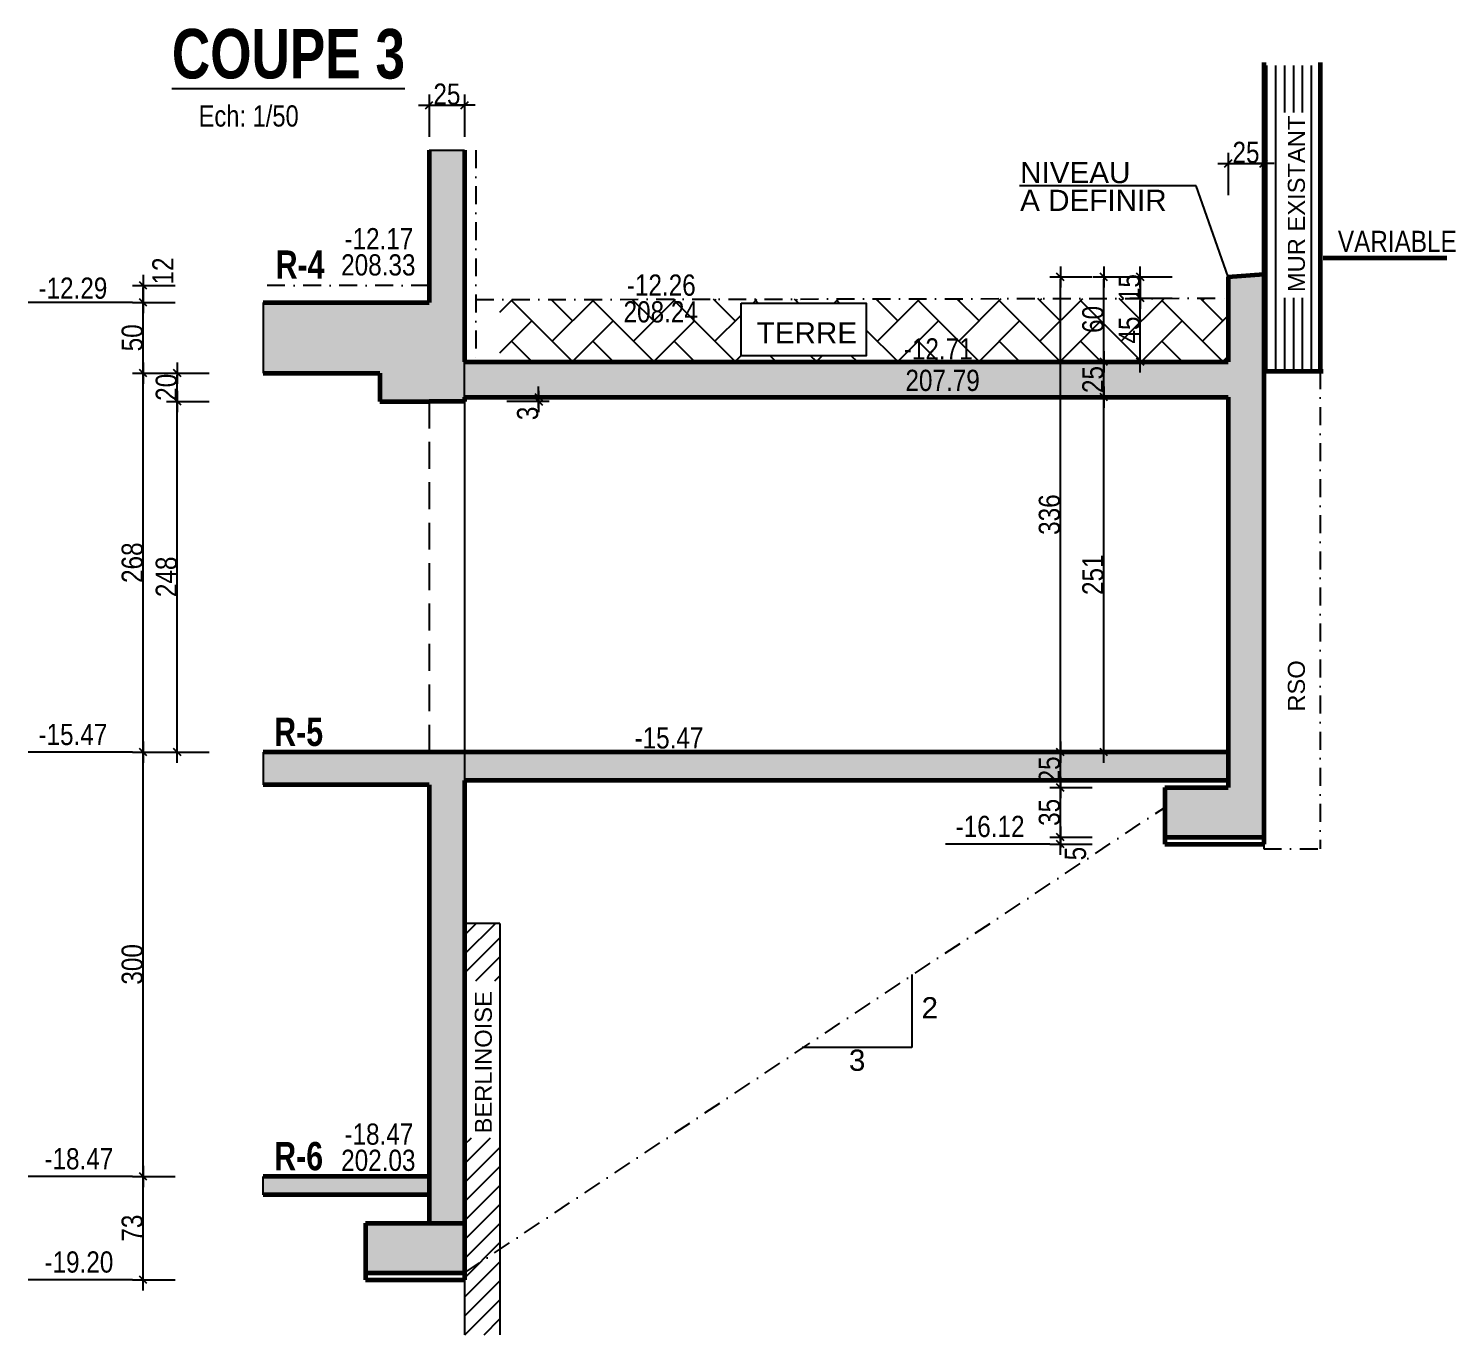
# Model space of a CAD drawing. Header units: millimetres. Extents: x -26249 to 60250, y -21218 to 23336.
# Drawn here: x 32772 to 33769, y 1160 to 2084 of the extents above; entities that cross this region are included whole.
import ezdxf
from ezdxf.enums import TextEntityAlignment as Align

# ---------------------------------------------------------------- set-up
doc = ezdxf.new("R2010")
doc.units = ezdxf.units.MM
doc.linetypes.add('CACHEX2', pattern=[19.05, 12.7, -6.35])
doc.linetypes.add('TIRETPTX2', pattern=[50.8, 25.4, -12.7, 0, -12.7])
for name, color, linetype in [('01_cote_gen', 4, 'Continuous'), ('01_linteaux', 2, 'Continuous'), ('01_poch_murs', 253, 'Continuous'), ('01_texte', 230, 'Continuous'), ('AA_COTES', 2, 'Continuous')]:
    doc.layers.add(name, color=color, linetype=linetype)
doc.layers.add('01_murs_coup', color=5, linetype='Continuous', lineweight=60)
doc.styles.add('ARIAL NA', font='ARIALN.TTF')
doc.styles.add('impact', font='impact.ttf')
doc.styles.add('MATTE_TXT', font='arial.ttf')
doc.styles.add('STYLE2', font='ARIALN.TTF')
doc.dimstyles.new('JB50', dxfattribs={"dimscale": 0.1, "dimtxt": 150, "dimasz": 15, "dimexe": 0.1, "dimexo": 0.1, "dimgap": 0.09, "dimtad": 1, "dimdec": 1, "dimdsep": 46, "dimtxsty": 'STYLE2', "dimblk1": 'BOND_G', "dimblk2": 'BOND_D', "dimsah": 1, "dimcen": 1.5, "dimdle": 0.01, "dimse1": 1, "dimse2": 1, "dimclrd": 4, "dimclre": 2, "dimclrt": 6, "dimazin": 2, "dimtfac": 2.333333, "dimtdec": 1, "dimtix": 1, "dimtmove": 2, "dimatfit": 3, "dimldrblk": 'BOND_G', "dimfxl": 1, "dimtolj": 1, "dimtzin": 0, "dimarcsym": 0})

# ---------------------------------------------------------------- blocks, each defined once
blk = doc.blocks.new('BOND_G')
at = {"layer": 'AA_COTES', "color": 0}
for p, q in [((0, -5), (0, 15)), ((5, 0), (-5, 0)), ((1.77, 1.77), (-1.77, -1.77))]:
    blk.add_line(p, q, dxfattribs=at)
blk = doc.blocks.new('BOND_D')
at = {"layer": 'AA_COTES', "color": 0}
for p, q in [((5, 0), (-5, 0)), ((-1.77, -1.77), (1.77, 1.77)), ((0, 5), (0, -15))]:
    blk.add_line(p, q, dxfattribs=at)
blk = doc.blocks.new('*D1293')
at = {"layer": '01_cote_gen', "color": 4, "lineweight": -2, "transparency": 16777216}
blk.add_line((33501.43, 1548.65), (33501.43, 1570.67), dxfattribs=at)
at = {"layer": 'Defpoints', "color": 0, "transparency": 16777216}
for p in [(33501.43, 1572.17), (33523.93, 1572.17), (33575.18, 1547.15)]:
    blk.add_point(p, dxfattribs=at)
at = {"layer": '01_cote_gen', "color": 4, "lineweight": -2, "transparency": 16777216, "xscale": 1.5, "yscale": 1.5, "zscale": 1.5}
for name, p, rotation in [('BOND_D', (33501.43, 1572.17), 90), ('BOND_G', (33501.43, 1547.15), 270)]:
    blk.add_blockref(name, p, dxfattribs=dict(at, rotation=rotation))
at = {"layer": '01_cote_gen', "color": 6, "transparency": 16777216, "insert": (33493.76, 1559.66), "char_height": 15, "attachment_point": 5, "rotation": 90, "style": 'STYLE2'}
blk.add_mtext('\\A1;25', dxfattribs=at)
blk = doc.blocks.new('*D1294')
at = {"layer": '01_cote_gen', "color": 4, "lineweight": -2, "transparency": 16777216}
blk.add_line((33501.43, 1513.64), (33501.43, 1545.65), dxfattribs=at)
at = {"layer": 'Defpoints', "color": 0, "transparency": 16777216}
for p in [(33501.43, 1547.15), (33575.18, 1547.15), (33575.18, 1512.14)]:
    blk.add_point(p, dxfattribs=at)
at = {"layer": '01_cote_gen', "color": 4, "lineweight": -2, "transparency": 16777216, "xscale": 1.5, "yscale": 1.5, "zscale": 1.5}
for name, p, rotation in [('BOND_D', (33501.43, 1547.15), 90), ('BOND_G', (33501.43, 1512.14), 270)]:
    blk.add_blockref(name, p, dxfattribs=dict(at, rotation=rotation))
at = {"layer": '01_cote_gen', "color": 6, "transparency": 16777216, "insert": (33493.76, 1529.65), "char_height": 15, "attachment_point": 5, "rotation": 90, "style": 'STYLE2'}
blk.add_mtext('\\A1;35', dxfattribs=at)
blk = doc.blocks.new('*D1295')
at = {"layer": '01_cote_gen', "color": 4, "lineweight": -2, "transparency": 16777216}
blk.add_line((33621.68, 1988.5), (33643.68, 1988.5), dxfattribs=at)
at = {"layer": 'Defpoints', "color": 0, "transparency": 16777216}
for p in [(33645.18, 1988.5), (33620.18, 1908.17), (33645.18, 1910.17)]:
    blk.add_point(p, dxfattribs=at)
at = {"layer": '01_cote_gen', "color": 4, "lineweight": -2, "transparency": 16777216, "xscale": 1.5, "yscale": 1.5, "zscale": 1.5, "rotation": 180}
blk.add_blockref('BOND_G', (33620.18, 1988.5), dxfattribs=at)
at = {"layer": '01_cote_gen', "color": 4, "lineweight": -2, "transparency": 16777216, "xscale": 1.5, "yscale": 1.5, "zscale": 1.5}
blk.add_blockref('BOND_D', (33645.18, 1988.5), dxfattribs=at)
at = {"layer": '01_cote_gen', "color": 6, "transparency": 16777216, "insert": (33632.68, 1996.17), "char_height": 15, "attachment_point": 5, "style": 'STYLE2'}
blk.add_mtext('\\A1;25', dxfattribs=at)
blk = doc.blocks.new('*D1296')
at = {"layer": '01_cote_gen', "color": 4, "lineweight": -2, "transparency": 16777216}
blk.add_line((33501.43, 1508.64), (33501.43, 1510.64), dxfattribs=at)
at = {"layer": 'Defpoints', "color": 0, "transparency": 16777216}
for p in [(33501.43, 1512.14), (33575.18, 1512.14), (33575.18, 1507.14)]:
    blk.add_point(p, dxfattribs=at)
at = {"layer": '01_cote_gen', "color": 4, "lineweight": -2, "transparency": 16777216, "xscale": 1.5, "yscale": 1.5, "zscale": 1.5}
for name, p, rotation in [('BOND_D', (33501.43, 1512.14), 90), ('BOND_G', (33501.43, 1507.14), 270)]:
    blk.add_blockref(name, p, dxfattribs=dict(at, rotation=rotation))
at = {"layer": '01_cote_gen', "color": 6, "transparency": 16777216, "insert": (33512.16, 1500.5), "char_height": 15, "attachment_point": 5, "rotation": 90, "style": 'STYLE2'}
blk.add_mtext('\\A1;5', dxfattribs=at)
blk = doc.blocks.new('*D1286')
at = {"layer": '01_cote_gen', "color": 4, "lineweight": -2, "transparency": 16777216}
blk.add_line((32852.92, 1273.67), (32852.92, 1570.67), dxfattribs=at)
at = {"layer": 'Defpoints', "color": 0, "transparency": 16777216}
for p in [(32852.92, 1572.17), (32908.02, 1572.17), (32898.93, 1272.17)]:
    blk.add_point(p, dxfattribs=at)
at = {"layer": '01_cote_gen', "color": 4, "lineweight": -2, "transparency": 16777216, "xscale": 1.5, "yscale": 1.5, "zscale": 1.5}
for name, p, rotation in [('BOND_D', (32852.92, 1572.17), 90), ('BOND_G', (32852.92, 1272.17), 270)]:
    blk.add_blockref(name, p, dxfattribs=dict(at, rotation=rotation))
at = {"layer": '01_cote_gen', "color": 6, "transparency": 16777216, "insert": (32845.26, 1422.17), "char_height": 15, "attachment_point": 5, "rotation": 90, "style": 'STYLE2'}
blk.add_mtext('\\A1;300', dxfattribs=at)
blk = doc.blocks.new('*D1287')
at = {"layer": '01_cote_gen', "color": 4, "lineweight": -2, "transparency": 16777216}
blk.add_line((32852.92, 1200.67), (32852.92, 1270.67), dxfattribs=at)
at = {"layer": 'Defpoints', "color": 0, "transparency": 16777216}
for p in [(32852.92, 1272.17), (32973.34, 1272.17), (33006.47, 1199.17)]:
    blk.add_point(p, dxfattribs=at)
at = {"layer": '01_cote_gen', "color": 4, "lineweight": -2, "transparency": 16777216, "xscale": 1.5, "yscale": 1.5, "zscale": 1.5}
for name, p, rotation in [('BOND_D', (32852.92, 1272.17), 90), ('BOND_G', (32852.92, 1199.17), 270)]:
    blk.add_blockref(name, p, dxfattribs=dict(at, rotation=rotation))
at = {"layer": '01_cote_gen', "color": 6, "transparency": 16777216, "insert": (32845.26, 1235.67), "char_height": 15, "attachment_point": 5, "rotation": 90, "style": 'STYLE2'}
blk.add_mtext('\\A1;73', dxfattribs=at)
blk = doc.blocks.new('*D1288')
at = {"layer": '01_cote_gen', "color": 4, "lineweight": -2, "transparency": 16777216}
blk.add_line((32852.92, 1573.67), (32852.92, 1838.67), dxfattribs=at)
at = {"layer": 'Defpoints', "color": 0, "transparency": 16777216}
for p in [(32852.92, 1840.17), (32938.82, 1840.17), (32980.59, 1572.17)]:
    blk.add_point(p, dxfattribs=at)
at = {"layer": '01_cote_gen', "color": 4, "lineweight": -2, "transparency": 16777216, "xscale": 1.5, "yscale": 1.5, "zscale": 1.5}
for name, p, rotation in [('BOND_D', (32852.92, 1840.17), 90), ('BOND_G', (32852.92, 1572.17), 270)]:
    blk.add_blockref(name, p, dxfattribs=dict(at, rotation=rotation))
at = {"layer": '01_cote_gen', "color": 6, "transparency": 16777216, "insert": (32845.26, 1706.17), "char_height": 15, "attachment_point": 5, "rotation": 90, "style": 'STYLE2'}
blk.add_mtext('\\A1;268', dxfattribs=at)
blk = doc.blocks.new('*D1289')
at = {"layer": '01_cote_gen', "color": 4, "lineweight": -2, "transparency": 16777216}
blk.add_line((32852.92, 1841.67), (32852.92, 1888.67), dxfattribs=at)
at = {"layer": 'Defpoints', "color": 0, "transparency": 16777216}
for p in [(32852.92, 1890.17), (32938.82, 1890.17), (32938.82, 1840.17)]:
    blk.add_point(p, dxfattribs=at)
at = {"layer": '01_cote_gen', "color": 4, "lineweight": -2, "transparency": 16777216, "xscale": 1.5, "yscale": 1.5, "zscale": 1.5}
for name, p, rotation in [('BOND_D', (32852.92, 1890.17), 90), ('BOND_G', (32852.92, 1840.17), 270)]:
    blk.add_blockref(name, p, dxfattribs=dict(at, rotation=rotation))
at = {"layer": '01_cote_gen', "color": 6, "transparency": 16777216, "insert": (32845.26, 1865.17), "char_height": 15, "attachment_point": 5, "rotation": 90, "style": 'STYLE2'}
blk.add_mtext('\\A1;50', dxfattribs=at)
blk = doc.blocks.new('*D1290')
at = {"layer": '01_cote_gen', "color": 4, "lineweight": -2, "transparency": 16777216}
blk.add_line((32852.92, 1891.67), (32852.92, 1900.67), dxfattribs=at)
at = {"layer": 'Defpoints', "color": 0, "transparency": 16777216}
for p in [(32852.92, 1902.17), (32890.89, 1902.17), (32890.89, 1890.17)]:
    blk.add_point(p, dxfattribs=at)
at = {"layer": '01_cote_gen', "color": 4, "lineweight": -2, "transparency": 16777216, "xscale": 1.5, "yscale": 1.5, "zscale": 1.5}
for name, p, rotation in [('BOND_D', (32852.92, 1902.17), 90), ('BOND_G', (32852.92, 1890.17), 270)]:
    blk.add_blockref(name, p, dxfattribs=dict(at, rotation=rotation))
at = {"layer": '01_cote_gen', "color": 6, "transparency": 16777216, "insert": (32866.84, 1912.42), "char_height": 15, "attachment_point": 5, "rotation": 90, "style": 'STYLE2'}
blk.add_mtext('\\A1;12', dxfattribs=at)
blk = doc.blocks.new('*D1291')
at = {"layer": '01_cote_gen', "color": 4, "lineweight": -2, "transparency": 16777216}
blk.add_line((32877.02, 1573.67), (32877.02, 1818.67), dxfattribs=at)
at = {"layer": 'Defpoints', "color": 0, "transparency": 16777216}
for p in [(32877.02, 1820.17), (32998.87, 1820.17), (32964.53, 1572.17)]:
    blk.add_point(p, dxfattribs=at)
at = {"layer": '01_cote_gen', "color": 4, "lineweight": -2, "transparency": 16777216, "xscale": 1.5, "yscale": 1.5, "zscale": 1.5}
for name, p, rotation in [('BOND_D', (32877.02, 1820.17), 90), ('BOND_G', (32877.02, 1572.17), 270)]:
    blk.add_blockref(name, p, dxfattribs=dict(at, rotation=rotation))
at = {"layer": '01_cote_gen', "color": 6, "transparency": 16777216, "insert": (32869.35, 1696.17), "char_height": 15, "attachment_point": 5, "rotation": 90, "style": 'STYLE2'}
blk.add_mtext('\\A1;248', dxfattribs=at)
blk = doc.blocks.new('*D1292')
at = {"layer": '01_cote_gen', "color": 4, "lineweight": -2, "transparency": 16777216}
blk.add_line((32877.02, 1821.67), (32877.02, 1838.67), dxfattribs=at)
at = {"layer": 'Defpoints', "color": 0, "transparency": 16777216}
for p in [(32877.02, 1840.17), (32909.14, 1840.17), (32884.52, 1820.17)]:
    blk.add_point(p, dxfattribs=at)
at = {"layer": '01_cote_gen', "color": 4, "lineweight": -2, "transparency": 16777216, "xscale": 1.5, "yscale": 1.5, "zscale": 1.5}
for name, p, rotation in [('BOND_D', (32877.02, 1840.17), 90), ('BOND_G', (32877.02, 1820.17), 270)]:
    blk.add_blockref(name, p, dxfattribs=dict(at, rotation=rotation))
at = {"layer": '01_cote_gen', "color": 6, "transparency": 16777216, "insert": (32869.35, 1830.17), "char_height": 15, "attachment_point": 5, "rotation": 90, "style": 'STYLE2'}
blk.add_mtext('\\A1;20', dxfattribs=at)
blk = doc.blocks.new('*D1297')
at = {"layer": '01_cote_gen', "color": 4, "lineweight": -2, "transparency": 16777216}
blk.add_line((33056.68, 2029.69), (33078.68, 2029.69), dxfattribs=at)
at = {"layer": 'Defpoints', "color": 0, "transparency": 16777216}
for p in [(33080.18, 2029.69), (33055.18, 1997.85), (33080.18, 1997.85)]:
    blk.add_point(p, dxfattribs=at)
at = {"layer": '01_cote_gen', "color": 4, "lineweight": -2, "transparency": 16777216, "xscale": 1.5, "yscale": 1.5, "zscale": 1.5, "rotation": 180}
blk.add_blockref('BOND_G', (33055.18, 2029.69), dxfattribs=at)
at = {"layer": '01_cote_gen', "color": 4, "lineweight": -2, "transparency": 16777216, "xscale": 1.5, "yscale": 1.5, "zscale": 1.5}
blk.add_blockref('BOND_D', (33080.18, 2029.69), dxfattribs=at)
at = {"layer": '01_cote_gen', "color": 6, "transparency": 16777216, "insert": (33067.68, 2037.36), "char_height": 15, "attachment_point": 5, "style": 'STYLE2'}
blk.add_mtext('\\A1;25', dxfattribs=at)
blk = doc.blocks.new('*D1804')
at = {"layer": '01_cote_gen', "color": 4, "lineweight": -2, "transparency": 16777216}
blk.add_line((33501.43, 1573.67), (33501.43, 1906.67), dxfattribs=at)
at = {"layer": 'Defpoints', "color": 0, "transparency": 16777216}
for p in [(33501.43, 1908.17), (33620.18, 1908.17), (33523.93, 1572.17)]:
    blk.add_point(p, dxfattribs=at)
at = {"layer": '01_cote_gen', "color": 4, "lineweight": -2, "transparency": 16777216, "xscale": 1.5, "yscale": 1.5, "zscale": 1.5}
for name, p, rotation in [('BOND_D', (33501.43, 1908.17), 90), ('BOND_G', (33501.43, 1572.17), 270)]:
    blk.add_blockref(name, p, dxfattribs=dict(at, rotation=rotation))
at = {"layer": '01_cote_gen', "color": 6, "transparency": 16777216, "insert": (33493.76, 1740.17), "char_height": 15, "attachment_point": 5, "rotation": 90, "style": 'STYLE2'}
blk.add_mtext('\\A1;336', dxfattribs=at)
blk = doc.blocks.new('*D1805')
at = {"layer": '01_cote_gen', "color": 4, "lineweight": -2, "transparency": 16777216}
blk.add_line((33532.16, 1849.67), (33532.16, 1906.67), dxfattribs=at)
at = {"layer": 'Defpoints', "color": 0, "transparency": 16777216}
for p in [(33532.16, 1908.17), (33620.18, 1908.17), (33620.18, 1848.17)]:
    blk.add_point(p, dxfattribs=at)
at = {"layer": '01_cote_gen', "color": 4, "lineweight": -2, "transparency": 16777216, "xscale": 1.5, "yscale": 1.5, "zscale": 1.5}
for name, p, rotation in [('BOND_D', (33532.16, 1908.17), 90), ('BOND_G', (33532.16, 1848.17), 270)]:
    blk.add_blockref(name, p, dxfattribs=dict(at, rotation=rotation))
at = {"layer": '01_cote_gen', "color": 6, "transparency": 16777216, "insert": (33524.5, 1878.17), "char_height": 15, "attachment_point": 5, "rotation": 90, "style": 'STYLE2'}
blk.add_mtext('\\A1;60', dxfattribs=at)
blk = doc.blocks.new('*D1806')
at = {"layer": '01_cote_gen', "color": 4, "lineweight": -2, "transparency": 16777216}
for p, q in [((33557.94, 1909.67), (33557.94, 1911.17)), ((33557.94, 1908.17), (33557.94, 1893.17)), ((33557.94, 1891.67), (33557.94, 1890.17))]:
    blk.add_line(p, q, dxfattribs=at)
at = {"layer": 'Defpoints', "color": 0, "transparency": 16777216}
for p in [(33620.18, 1908.17), (33557.94, 1893.17), (33620.18, 1893.17)]:
    blk.add_point(p, dxfattribs=at)
at = {"layer": '01_cote_gen', "color": 4, "lineweight": -2, "transparency": 16777216, "xscale": 1.5, "yscale": 1.5, "zscale": 1.5}
for name, p, rotation in [('BOND_G', (33557.94, 1908.17), 270), ('BOND_D', (33557.94, 1893.17), 90)]:
    blk.add_blockref(name, p, dxfattribs=dict(at, rotation=rotation))
at = {"layer": '01_cote_gen', "color": 6, "transparency": 16777216, "insert": (33550.27, 1900.67), "char_height": 15, "attachment_point": 5, "rotation": 90, "style": 'STYLE2'}
blk.add_mtext('\\A1;15', dxfattribs=at)
blk = doc.blocks.new('*D1807')
at = {"layer": '01_cote_gen', "color": 4, "lineweight": -2, "transparency": 16777216}
blk.add_line((33557.94, 1849.67), (33557.94, 1891.67), dxfattribs=at)
at = {"layer": 'Defpoints', "color": 0, "transparency": 16777216}
for p in [(33557.94, 1893.17), (33580.44, 1893.17), (33573.55, 1848.17)]:
    blk.add_point(p, dxfattribs=at)
at = {"layer": '01_cote_gen', "color": 4, "lineweight": -2, "transparency": 16777216, "xscale": 1.5, "yscale": 1.5, "zscale": 1.5}
for name, p, rotation in [('BOND_D', (33557.94, 1893.17), 90), ('BOND_G', (33557.94, 1848.17), 270)]:
    blk.add_blockref(name, p, dxfattribs=dict(at, rotation=rotation))
at = {"layer": '01_cote_gen', "color": 6, "transparency": 16777216, "insert": (33550.3, 1870.67), "char_height": 15, "attachment_point": 5, "rotation": 90, "style": 'STYLE2'}
blk.add_mtext('\\A1;45', dxfattribs=at)
blk = doc.blocks.new('*D1808')
at = {"layer": '01_cote_gen', "color": 4, "lineweight": -2, "transparency": 16777216}
blk.add_line((33532.16, 1824.67), (33532.16, 1846.67), dxfattribs=at)
at = {"layer": 'Defpoints', "color": 0, "transparency": 16777216}
for p in [(33532.16, 1848.17), (33546.66, 1848.17), (33546.66, 1823.17)]:
    blk.add_point(p, dxfattribs=at)
at = {"layer": '01_cote_gen', "color": 4, "lineweight": -2, "transparency": 16777216, "xscale": 1.5, "yscale": 1.5, "zscale": 1.5}
for name, p, rotation in [('BOND_D', (33532.16, 1848.17), 90), ('BOND_G', (33532.16, 1823.17), 270)]:
    blk.add_blockref(name, p, dxfattribs=dict(at, rotation=rotation))
at = {"layer": '01_cote_gen', "color": 6, "transparency": 16777216, "insert": (33524.5, 1835.67), "char_height": 15, "attachment_point": 5, "rotation": 90, "style": 'STYLE2'}
blk.add_mtext('\\A1;25', dxfattribs=at)
blk = doc.blocks.new('*D1809')
at = {"layer": '01_cote_gen', "color": 4, "lineweight": -2, "transparency": 16777216}
blk.add_line((33532.16, 1573.67), (33532.16, 1821.67), dxfattribs=at)
at = {"layer": 'Defpoints', "color": 0, "transparency": 16777216}
for p in [(33532.16, 1823.17), (33539.66, 1823.17), (33553.59, 1572.17)]:
    blk.add_point(p, dxfattribs=at)
at = {"layer": '01_cote_gen', "color": 4, "lineweight": -2, "transparency": 16777216, "xscale": 1.5, "yscale": 1.5, "zscale": 1.5}
for name, p, rotation in [('BOND_D', (33532.16, 1823.17), 90), ('BOND_G', (33532.16, 1572.17), 270)]:
    blk.add_blockref(name, p, dxfattribs=dict(at, rotation=rotation))
at = {"layer": '01_cote_gen', "color": 6, "transparency": 16777216, "insert": (33524.5, 1697.67), "char_height": 15, "attachment_point": 5, "rotation": 90, "style": 'STYLE2'}
blk.add_mtext('\\A1;251', dxfattribs=at)
blk = doc.blocks.new('*D1810')
at = {"layer": '01_cote_gen', "color": 4, "lineweight": -2, "transparency": 16777216}
for p, q in [((33132.5, 1824.67), (33132.5, 1826.17)), ((33132.5, 1820.17), (33132.5, 1823.17)), ((33132.5, 1818.67), (33132.5, 1817.17))]:
    blk.add_line(p, q, dxfattribs=at)
at = {"layer": 'Defpoints', "color": 0, "transparency": 16777216}
for p in [(33080.18, 1823.17), (33080.18, 1820.17), (33132.5, 1823.17)]:
    blk.add_point(p, dxfattribs=at)
at = {"layer": '01_cote_gen', "color": 4, "lineweight": -2, "transparency": 16777216, "xscale": 1.5, "yscale": 1.5, "zscale": 1.5}
for name, p, rotation in [('BOND_D', (33132.5, 1823.17), 270), ('BOND_G', (33132.5, 1820.17), 90)]:
    blk.add_blockref(name, p, dxfattribs=dict(at, rotation=rotation))
at = {"layer": '01_cote_gen', "color": 6, "transparency": 16777216, "insert": (33124.83, 1811.73), "char_height": 15, "attachment_point": 5, "rotation": 90, "style": 'STYLE2'}
blk.add_mtext('\\A1;3', dxfattribs=at)

msp = doc.modelspace()

# ---------------------------------------------------------------- hatches: boundary and pattern name
at = {"layer": '01_poch_murs'}
h = msp.add_hatch(dxfattribs=at)
h.set_pattern_fill('ANSI31', color=256, scale=2, angle=45)
h.set_pattern_definition([(90, (11403.2944, 300.8293), (-6.35, 1e-15), [])])
h.paths.add_polyline_path([(33685.175, 2057.589), (33645.175, 2057.589), (33645.175, 1841.669), (33685.175, 1841.669)])
h.paths.add_polyline_path([(33675.604, 1893.461), (33675.604, 2024.471), (33656.99, 2024.471), (33656.99, 1893.461)], flags=16)
h = msp.add_hatch(color=256, dxfattribs=at)
h.dxf.hatch_style = 1
h.paths.add_polyline_path([(33645.175, 1910.168), (33620.175, 1908.168), (33620.175, 1848.169), (33080.175, 1848.169), (33080.175, 1997.854), (33055.175, 1997.854), (33055.175, 1890.169), (32937.76, 1890.169), (32937.76, 1840.169), (33020.175, 1840.169), (33020.175, 1820.168), (33055.175, 1820.168), (33080.175, 1820.168), (33080.175, 1823.168), (33620.175, 1823.168), (33620.175, 1547.148), (33575.175, 1547.148), (33575.175, 1512.142), (33645.175, 1512.142)])
h.paths.add_polyline_path([(33620.175, 1572.168), (32937.76, 1572.168), (32937.76, 1549.168), (33055.175, 1549.168), (33055.175, 1239.169), (33080.175, 1239.169), (33080.175, 1552.168), (33620.175, 1552.168)])
h.paths.add_polyline_path([(33055.175, 1272.169), (32937.76, 1272.169), (32937.76, 1259.169), (33055.175, 1259.169)], flags=17)
h.paths.add_polyline_path([(33080.175, 1239.169), (33010.175, 1239.169), (33010.175, 1204.169), (33080.175, 1204.169)])
h = msp.add_hatch(dxfattribs=at)
h.set_pattern_fill('AR-HBONE', color=256, scale=0.2)
h.set_pattern_definition([(45, (21245.098, 1690.33), (3e-15, 28.73682), [60.96, -20.32]), (135, (21259.467, 1704.7), (3e-15, 28.73682), [60.96, -20.32])])
h.paths.add_polyline_path([(33620.175, 1893.168), (33105.175, 1892.2), (33105.175, 1848.169), (33620.175, 1848.169)])
h.paths.add_polyline_path([(33364.225, 1852.483), (33275.635, 1852.483), (33275.635, 1889.775), (33364.225, 1889.775)], flags=16)
h.paths.add_polyline_path([(33509.296, 1850.396), (33509.296, 1891.344), (33478.068, 1891.344), (33478.068, 1850.396)], flags=24)
h.paths.add_polyline_path([(33188.74, 1871.952), (33260.491, 1871.952), (33260.491, 1894.928), (33188.74, 1894.928)], flags=9)
h.paths.add_polyline_path([(33386.962, 1846.085), (33453.91, 1846.085), (33453.91, 1868.677), (33386.962, 1868.677)], flags=9)
h.paths.add_polyline_path([(33282.93, 1857.425), (33361.45, 1857.425), (33361.45, 1879.925), (33282.93, 1879.925)], flags=8)
h = msp.add_hatch(dxfattribs=at)
h.set_pattern_fill('ANSI31', color=256, scale=3)
h.set_pattern_definition([(45, (21423.935, -110.568), (-6.735192, 6.735192), [])])
h.paths.add_polyline_path([(33105.175, 1451.168), (33080.175, 1451.168), (33080.175, 1410.467), (33105.175, 1410.467)])
h.paths.add_polyline_path([(33102.742, 1299.548), (33084.116, 1299.548)], flags=16)
h.paths.add_polyline_path([(33080.175, 1160.27), (33105.175, 1160.27), (33105.175, 1299.548), (33080.175, 1299.548)])

# ---------------------------------------------------------------- linework, layer by layer
at = {"layer": '01_linteaux', "linetype": 'TIRETPTX2', "ltscale": 0.5}
for p, q in [((33088.175, 1997.854), (33088.175, 1848.169)), ((33055.175, 1902.169), (32937.76, 1902.169)), ((33088.175, 1892.168), (33620.175, 1893.168)), ((33685.175, 1841.669), (33685.175, 1503.968, 517158665.099)), ((33080.175, 1204.169), (33575.175, 1533.169)), ((33645.175, 1507.142), (33645.175, 1503.968, 517158665.099)), ((33645.175, 1503.968, 517158665.099), (33685.175, 1503.968, 517158665.099))]:
    msp.add_line(p, q, dxfattribs=at)
at = {"layer": '01_linteaux'}
for p, q in [((33080.175, 1823.168), (33080.175, 1848.169)), ((33080.175, 1820.168), (33080.175, 1552.168)), ((33105.175, 1451.168), (33080.175, 1451.168)), ((33105.175, 1451.168), (33105.175, 1160.271)), ((33080.175, 1199.169), (33080.175, 1160.271))]:
    msp.add_line(p, q, dxfattribs=at)
at = {"layer": '01_linteaux', "linetype": 'CACHEX2', "ltscale": 1.5}
msp.add_line((33055.175, 1820.168), (33055.175, 1572.168), dxfattribs=at)
at = {"layer": '01_murs_coup'}
for p, q in [((33645.175, 2059.913), (33645.175, 1841.669)), ((33685.175, 2059.913), (33685.175, 1841.669)), ((33055.175, 1997.854), (33055.175, 1890.169)), ((33080.175, 1997.854), (33080.175, 1848.169)), ((33687.175, 1921.669), (33800.061, 1921.669)), ((33620.175, 1908.168), (33645.175, 1910.168)), ((33620.175, 1908.168), (33620.175, 1848.169)), ((33645.175, 1910.168), (33645.175, 1507.142)), ((32937.76, 1890.169), (33055.175, 1890.169)), ((33080.175, 1848.169), (33620.175, 1848.169)), ((32937.76, 1840.169), (33020.175, 1840.169)), ((33020.175, 1840.169), (33020.175, 1820.168)), ((33647.175, 1841.669), (33687.175, 1841.669)), ((33020.175, 1820.168), (33055.175, 1820.168)), ((33080.175, 1820.168), (33055.175, 1820.168)), ((33080.175, 1823.168), (33620.175, 1823.168)), ((33080.175, 1823.168), (33080.175, 1820.168)), ((33620.175, 1823.168), (33620.175, 1547.148)), ((33620.175, 1572.168), (32937.76, 1572.168)), ((33055.175, 1549.168), (32937.76, 1549.168)), ((33055.175, 1549.168), (33055.175, 1239.169)), ((33080.175, 1552.168), (33080.175, 1239.169)), ((33620.175, 1552.168), (33080.175, 1552.168)), ((33575.175, 1547.148), (33620.175, 1547.148)), ((33575.175, 1547.148), (33575.175, 1507.142)), ((33575.175, 1512.142), (33645.175, 1512.142)), ((33575.175, 1507.142), (33645.175, 1507.142)), ((33055.175, 1272.169), (32937.76, 1272.169)), ((33055.175, 1259.169), (32937.76, 1259.169)), ((33010.175, 1239.169), (33080.175, 1239.169)), ((33010.175, 1239.169), (33010.175, 1199.169)), ((33080.175, 1239.169), (33080.175, 1199.169)), ((33010.175, 1204.169), (33080.175, 1204.169)), ((33010.175, 1199.169), (33080.175, 1199.169))]:
    msp.add_line(p, q, dxfattribs=at)
at = {"layer": '01_murs_coup', "const_width": 3}
msp.add_lwpolyline([(33687.175, 1921.669), (33800.061, 1921.669)], dxfattribs=at)
at = {"layer": '01_poch_murs'}
for p, q in [((33055.175, 1997.854), (33080.175, 1997.854)), ((32937.76, 1890.169), (32937.76, 1840.169)), ((32937.76, 1572.168), (32937.76, 1549.168)), ((32937.76, 1259.169), (32937.76, 1272.169))]:
    msp.add_line(p, q, dxfattribs=at)
at = {"layer": '01_texte'}
for p, q in [((33597.422, 1972.549), (33472.535, 1972.549)), ((33620.175, 1908.168), (33597.422, 1972.549)), ((32845.424, 1890.169), (32771.625, 1890.169)), ((32845.424, 1572.168), (32771.625, 1572.168)), ((33493.931, 1507.142), (33420.132, 1507.142)), ((33396.476, 1415.036), (33396.476, 1363.33)), ((33396.476, 1363.33), (33318.917, 1363.33)), ((32845.424, 1272.169), (32771.625, 1272.169)), ((32845.424, 1199.169), (32771.625, 1199.169))]:
    msp.add_line(p, q, dxfattribs=at)
msp.add_lwpolyline([(33275.635, 1889.775), (33364.225, 1889.775), (33364.225, 1852.483), (33275.635, 1852.483)], close=True, dxfattribs=at)

# ---------------------------------------------------------------- texts
at = {"layer": '01_texte', "style": 'impact'}
msp.add_text('%%UCOUPE 3', height=35, dxfattribs=at).set_placement((32955.623, 2038.049), align=Align.BOTTOM_CENTER)
at = {"layer": '01_texte', "style": 'MATTE_TXT', "width": 0.8}
msp.add_text('Ech: 1/50', height=15, dxfattribs=at).set_placement((32927.486, 2010.029), align=Align.BOTTOM_CENTER)
at = {"layer": '01_texte', "style": 'MATTE_TXT'}
for s, p in [('MUR EXISTANT', (33674.297, 1897.488)), ('RSO', (33674.297, 1600.856)), ('BERLINOISE', (33099.433, 1302.652))]:
    msp.add_text(s, height=12, rotation=90, dxfattribs=at).set_placement(p)
at = {"layer": '01_texte'}
for s, height, style, p in [('NIVEAU', 15, 'MATTE_TXT', (33472.982, 1974.557)), ('A DEFINIR', 15, 'MATTE_TXT', (33472.982, 1954.868)), ('-12.17', 15, 'ARIAL NA', (32995.212, 1927.736)), ('VARIABLE', 15, 'ARIAL NA', (33697.655, 1925.825)), ('R-4', 20, 'impact', (32946.604, 1906.913)), ('208.33', 15, 'ARIAL NA', (32992.899, 1909.231)), ('-12.29', 15, 'ARIAL NA', (32778.859, 1892.787)), ('-12.26', 15, 'ARIAL NA', (33194.882, 1894.942)), ('208.24', 15, 'ARIAL NA', (33192.569, 1876.037)), ('TERRE', 15, 'MATTE_TXT', (33286.68, 1861.175)), ('-12.71', 15, 'ARIAL NA', (33390.728, 1849.85)), ('207.79', 15, 'ARIAL NA', (33391.888, 1827.588)), ('R-5', 20, 'impact', (32945.572, 1576.597)), ('-15.47', 15, 'ARIAL NA', (32778.859, 1577.234)), ('-15.47', 15, 'ARIAL NA', (33200.319, 1574.803)), ('-16.12', 15, 'ARIAL NA', (33427.366, 1512.208)), ('2', 15, 'MATTE_TXT', (33403.269, 1383.994)), ('3', 15, 'MATTE_TXT', (33351.916, 1346.912)), ('-18.47', 15, 'ARIAL NA', (32995.212, 1294.659)), ('R-6', 20, 'impact', (32945.572, 1276.598)), ('-18.47', 15, 'ARIAL NA', (32783.089, 1277.235)), ('202.03', 15, 'ARIAL NA', (32992.899, 1276.154)), ('-19.20', 15, 'ARIAL NA', (32783.089, 1204.235))]:
    msp.add_text(s, height=height, dxfattribs=dict(at, style=style)).set_placement(p)

# ---------------------------------------------------------------- dimensions: what is measured, and where the dimension line sits
at = {"layer": '01_cote_gen'}
for base, p1, p2, picture, middle in [((33080.175, 2029.694), (33055.175, 1997.854), (33080.175, 1997.854), '*D1297', (33067.675, 2037.362)), ((33645.175, 1988.504), (33620.175, 1908.168), (33645.175, 1910.168), '*D1295', (33632.675, 1996.172))]:
    dim = msp.add_linear_dim(base=base, p1=p1, p2=p2, dimstyle='JB50', dxfattribs=at)
    dim.commit()
    dim.dimension.update_dxf_attribs({"geometry": picture, "text_midpoint": middle})
for base, p1, p2, picture, middle in [((32852.924, 1902.169), (32890.892, 1890.169), (32890.892, 1902.169), '*D1290', (32866.842, 1912.42)), ((33132.496, 1823.168), (33080.175, 1820.168), (33080.175, 1823.168), '*D1810', (33124.828, 1811.73)), ((33501.431, 1512.142), (33575.175, 1507.142), (33575.175, 1512.142), '*D1296', (33512.157, 1500.497))]:
    dim = msp.add_linear_dim(base=base, p1=p1, p2=p2, angle=90, dimstyle='JB50', dxfattribs=at)
    dim.commit()
    dim.dimension.update_dxf_attribs({"geometry": picture, "text_midpoint": middle, "dimtype": 160})
for base, p1, p2, picture, middle in [((33501.431, 1908.168), (33523.931, 1572.168), (33620.175, 1908.168), '*D1804', (33493.763, 1740.168)), ((33532.164, 1908.168), (33620.175, 1848.169), (33620.175, 1908.168), '*D1805', (33524.497, 1878.169)), ((33557.936, 1893.168), (33620.175, 1908.168), (33620.175, 1893.168), '*D1806', (33550.268, 1900.668)), ((32852.924, 1890.169), (32938.821, 1840.169), (32938.821, 1890.169), '*D1289', (32845.257, 1865.169)), ((33557.936, 1893.168), (33573.555, 1848.169), (33580.436, 1893.168), '*D1807', (33550.299, 1870.669)), ((33532.164, 1848.169), (33546.659, 1823.168), (33546.659, 1848.169), '*D1808', (33524.497, 1835.669)), ((32852.924, 1840.169), (32980.588, 1572.168), (32938.821, 1840.169), '*D1288', (32845.257, 1706.169)), ((32877.02, 1840.169), (32884.52, 1820.168), (32909.145, 1840.169), '*D1292', (32869.352, 1830.169)), ((32877.02, 1820.168), (32964.532, 1572.168), (32998.873, 1820.168), '*D1291', (32869.352, 1696.168)), ((33532.164, 1823.168), (33553.59, 1572.168), (33539.664, 1823.168), '*D1809', (33524.497, 1697.668)), ((32852.924, 1572.168), (32898.926, 1272.169), (32908.016, 1572.168), '*D1286', (32845.257, 1422.169)), ((33501.431, 1572.168), (33575.175, 1547.148), (33523.931, 1572.168), '*D1293', (33493.763, 1559.658)), ((33501.431, 1547.148), (33575.175, 1512.142), (33575.175, 1547.148), '*D1294', (33493.763, 1529.645)), ((32852.924, 1272.169), (33006.465, 1199.169), (32973.342, 1272.169), '*D1287', (32845.257, 1235.669))]:
    dim = msp.add_linear_dim(base=base, p1=p1, p2=p2, angle=90, dimstyle='JB50', dxfattribs=at)
    dim.commit()
    dim.dimension.update_dxf_attribs({"geometry": picture, "text_midpoint": middle})

doc.saveas('drawing.dxf')
